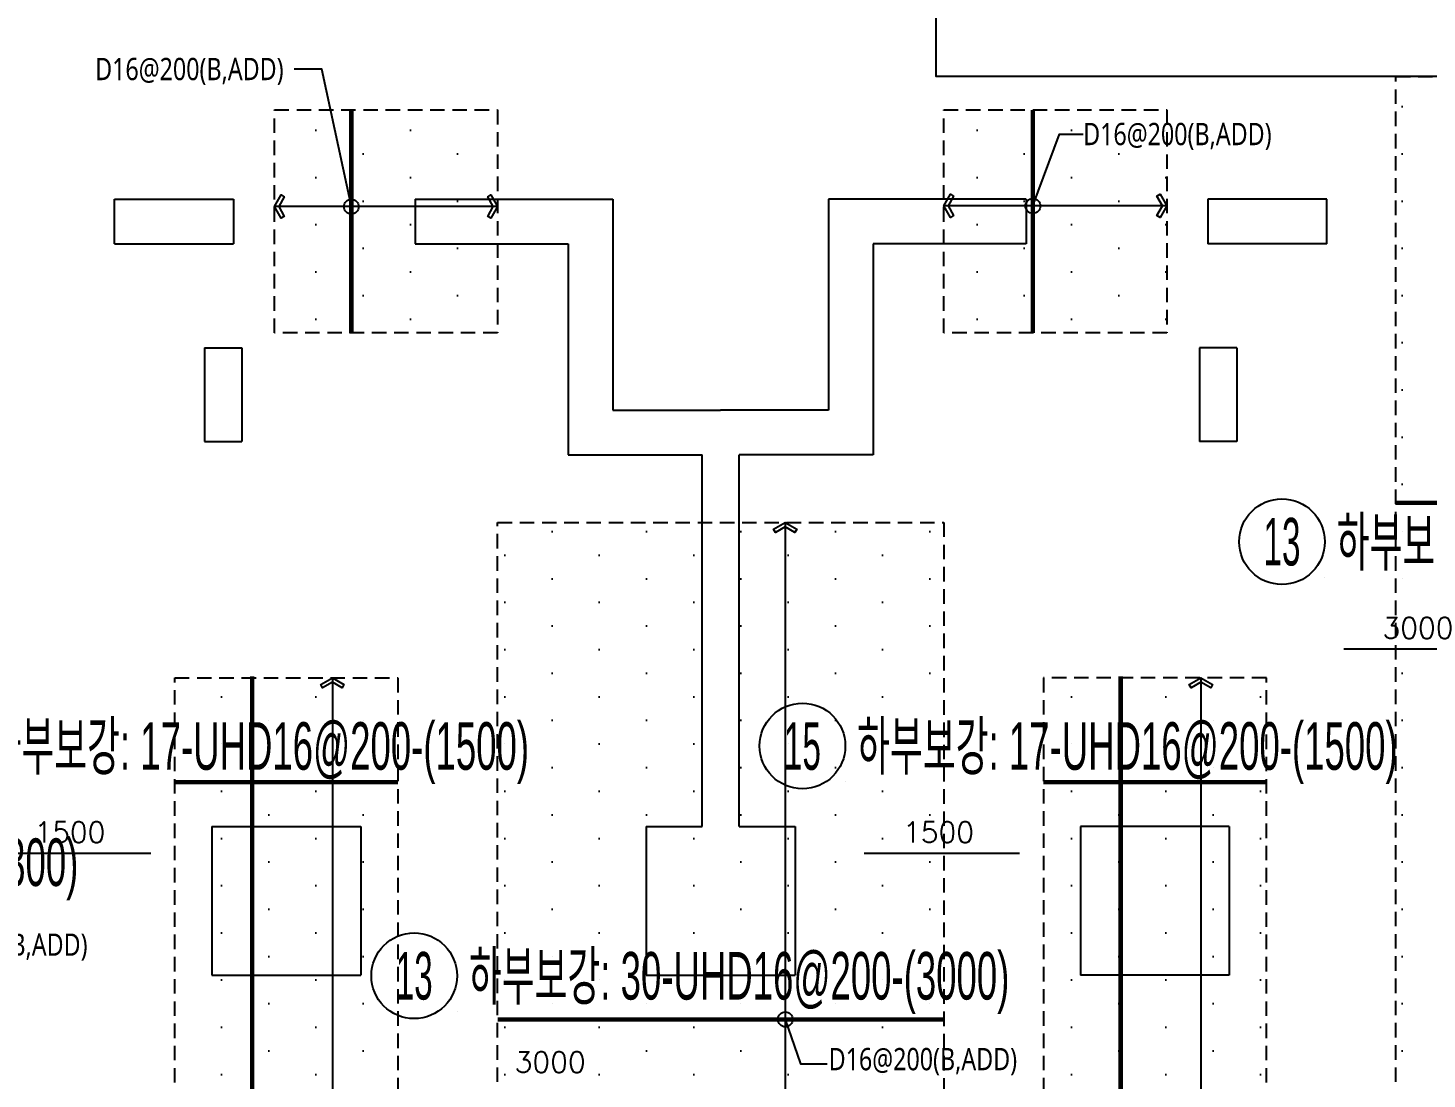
# Model space of a CAD drawing. Header units: millimetres. Extents: x 262481 to 2519995, y -394348 to 364571.
# Drawn here: x 522622 to 532028, y -132125 to -125056 of the extents above; entities that cross this region are included whole.
import ezdxf
from ezdxf.enums import TextEntityAlignment as Align

# ---------------------------------------------------------------- set-up
doc = ezdxf.new("R2010")
doc.units = ezdxf.units.MM
doc.header["$LTSCALE"] = 65
doc.linetypes.add('HID2', pattern=[7.5, 6, -1.5])
doc.linetypes.add('XS-기초$0$HID', pattern=[2.3, 1.5, -0.8])
for name, color, linetype in [('BAR-B', 2, 'HID2'), ('DIM', 7, 'Continuous'), ('DOT', 3, 'Continuous'), ('LEADER', 7, 'Continuous'), ('RP_TAG', 7, 'Continuous'), ('T', 1, 'Continuous'), ('XS-기초$0$보강구간', 6, 'XS-기초$0$HID'), ('버림', 8, 'Continuous')]:
    doc.layers.add(name, color=color, linetype=linetype)
doc.styles.add('RPWK1', font='arial.ttf', dxfattribs={"bigfont": 'whgtxt.shx'})
doc.styles.add('RPWK2', font='romans.shx', dxfattribs={"bigfont": 'whgtxt.shx'})
doc.styles.add('맑은고딕', font='malgun.ttf')
pattern_1 = [(270, (174990, 375112.5), (317.5, -158.75), [0, -317.5])]

# ---------------------------------------------------------------- blocks, each defined once
blk = doc.blocks.new('xdfndgns')
at = {"color": 3, "linetype": 'ByBlock'}
blk.add_lwpolyline([(16835, 10500), (9200, 10500), (9200, 14825), (7100, 14825), (7100, 15575), (750, 15575), (750, 12575), (0, 12575), (0, 0), (3000, 0), (3000, 1785), (6250, 1785), (6250, 0), (9250, 0), (9250, 1785), (12290, 1785), (12290, 0), (15290, 0)], dxfattribs=at)
at = {"layer": 'DIM', "color": 5}
for p, q in [((3675, 9375), (3675, 9675)), ((3675, 9675), (4475, 9675)), ((4475, 9675), (4475, 9375)), ((5695, 9675), (5695, 9375)), ((5695, 9675), (7025, 9675)), ((7025, 9675), (7025, 8255)), ((9805, 9675), (8475, 9675)), ((8475, 9675), (8475, 8255)), ((9805, 9675), (9805, 9375)), ((11025, 9675), (11025, 9375)), ((11825, 9675), (11025, 9675)), ((11825, 9375), (11825, 9675)), ((3675, 9375), (4475, 9375)), ((5695, 9375), (6725, 9375)), ((6725, 9375), (6725, 7955)), ((9805, 9375), (8775, 9375)), ((8775, 9375), (8775, 7955)), ((11825, 9375), (11025, 9375)), ((4280, 8675), (4280, 8045)), ((4280, 8675), (4530, 8675)), ((4530, 8675), (4530, 8045)), ((10970, 8675), (10970, 8045)), ((11220, 8675), (10970, 8675)), ((11220, 8675), (11220, 8045)), ((7025, 8255), (7750, 8255)), ((8475, 8255), (7750, 8255)), ((4280, 8045), (4530, 8045)), ((11220, 8045), (10970, 8045)), ((6725, 7955), (7625, 7955)), ((7625, 5455), (7625, 7955)), ((7875, 5455), (7875, 7955)), ((8775, 7955), (7875, 7955)), ((4330, 5455), (5330, 5455)), ((4330, 5455), (4330, 4455)), ((5330, 5455), (5330, 4455)), ((7250, 5455), (7625, 5455)), ((7250, 5455), (7250, 4455)), ((7875, 5455), (8250, 5455)), ((8250, 5455), (8250, 4455)), ((11170, 5455), (10170, 5455)), ((10170, 5455), (10170, 4455)), ((11170, 5455), (11170, 4455)), ((4330, 4455), (5330, 4455)), ((7250, 4455), (8250, 4455)), ((11170, 4455), (10170, 4455))]:
    blk.add_line(p, q, dxfattribs=at)
blk = doc.blocks.new('*U2563', base_point=(525506.59, -131430.4224))
at = {"layer": 'RP_TAG', "color": 0, "linetype": 'Continuous', "ltscale": 100}
blk.add_circle((525218.59, -131430.4224), 288, dxfattribs=at)
at = {"layer": 'RP_TAG', "color": 0, "linetype": 'Continuous', "ltscale": 100, "style": 'RPWK1', "width": 0.5}
blk.add_text('13', height=320, dxfattribs=at).set_placement((525218.59, -131430.4224), align=Align.MIDDLE_CENTER)
at = {"layer": 'RP_TAG', "color": 0, "linetype": 'Continuous', "ltscale": 100, "style": 'RPWK1', "width": 0.55}
blk.add_text('하부보강: 30-UHD16@200-(3000)', height=320, dxfattribs=at).set_placement((525586.59, -131430.4224), align=Align.MIDDLE_LEFT)
blk = doc.blocks.new('*U2565', base_point=(531341.172, -128510.8767))
at = {"layer": 'RP_TAG', "color": 0, "linetype": 'Continuous', "ltscale": 100}
blk.add_circle((531053.172, -128510.8767), 288, dxfattribs=at)
at = {"layer": 'RP_TAG', "color": 0, "linetype": 'Continuous', "ltscale": 100, "style": 'RPWK1', "width": 0.5}
blk.add_text('13', height=320, dxfattribs=at).set_placement((531053.172, -128510.8767), align=Align.MIDDLE_CENTER)
at = {"layer": 'RP_TAG', "color": 0, "linetype": 'Continuous', "ltscale": 100, "style": 'RPWK1', "width": 0.55}
blk.add_text('하부보강: 45-UHD16@200-(3000)', height=320, dxfattribs=at).set_placement((531421.172, -128510.8767), align=Align.MIDDLE_LEFT)
blk = doc.blocks.new('*U2590', base_point=(519247.0401, -130666.6816))
at = {"layer": 'RP_TAG', "color": 0, "linetype": 'Continuous', "ltscale": 100}
blk.add_circle((518959.0401, -130666.6816), 288, dxfattribs=at)
at = {"layer": 'RP_TAG', "color": 0, "linetype": 'Continuous', "ltscale": 100, "style": 'RPWK1', "width": 0.55}
blk.add_text('하부보강: 55-UHD16@200-(3300)', height=320, dxfattribs=at).set_placement((519327.0401, -130666.6816), align=Align.MIDDLE_LEFT)
at = {"layer": 'RP_TAG', "color": 0, "linetype": 'Continuous', "ltscale": 100, "style": 'RPWK1', "width": 0.5}
blk.add_text('29', height=320, dxfattribs=at).set_placement((518959.0401, -130666.6816), align=Align.MIDDLE_CENTER)
blk = doc.blocks.new('*U2623', base_point=(522277.1083, -129884.7608))
at = {"layer": 'RP_TAG', "color": 0, "linetype": 'Continuous', "ltscale": 100}
blk.add_circle((521989.1083, -129884.7608), 288, dxfattribs=at)
at = {"layer": 'RP_TAG', "color": 0, "linetype": 'Continuous', "ltscale": 100, "style": 'RPWK1', "width": 0.55}
blk.add_text('하부보강: 17-UHD16@200-(1500)', height=320, dxfattribs=at).set_placement((522357.1083, -129884.7608), align=Align.MIDDLE_LEFT)
at = {"layer": 'RP_TAG', "color": 0, "linetype": 'Continuous', "ltscale": 100, "style": 'RPWK1', "width": 0.5}
blk.add_text('15', height=320, dxfattribs=at).set_placement((521989.1083, -129884.7608), align=Align.MIDDLE_CENTER)
blk = doc.blocks.new('*U2624', base_point=(528117.1083, -129884.7608))
at = {"layer": 'RP_TAG', "color": 0, "linetype": 'Continuous', "ltscale": 100}
blk.add_circle((527829.1083, -129884.7608), 288, dxfattribs=at)
at = {"layer": 'RP_TAG', "color": 0, "linetype": 'Continuous', "ltscale": 100, "style": 'RPWK1', "width": 0.55}
blk.add_text('하부보강: 17-UHD16@200-(1500)', height=320, dxfattribs=at).set_placement((528197.1083, -129884.7608), align=Align.MIDDLE_LEFT)
at = {"layer": 'RP_TAG', "color": 0, "linetype": 'Continuous', "ltscale": 100, "style": 'RPWK1', "width": 0.5}
blk.add_text('15', height=320, dxfattribs=at).set_placement((527829.1083, -129884.7608), align=Align.MIDDLE_CENTER)

msp = doc.modelspace()

# ---------------------------------------------------------------- hatches: boundary and pattern name
at = {"layer": 'DOT'}
h = msp.add_hatch(dxfattribs=at)
h.set_pattern_fill('DOTS', color=8, scale=200, angle=-90, style=0)
h.set_pattern_definition(pattern_1)
h.paths.add_polyline_path([(534819.1, -135881.8), (531819.1, -135881.8), (531819.1, -125381.8), (534819.1, -125381.8)])
h = msp.add_hatch(dxfattribs=at)
h.set_pattern_fill('DOTS', color=8, scale=200, angle=-90, style=0)
h.set_pattern_definition(pattern_1)
h.paths.add_polyline_path([(525779.1, -127106.8), (524279.1, -127106.8), (524279.1, -125606.8), (525779.1, -125606.8)])
h = msp.add_hatch(dxfattribs=at)
h.set_pattern_fill('DOTS', color=8, scale=200, angle=-90, style=0)
h.set_pattern_definition(pattern_1)
h.paths.add_polyline_path([(530279.1, -127106.8), (528779.1, -127106.8), (528779.1, -125606.8), (530279.1, -125606.8)])
h = msp.add_hatch(dxfattribs=at)
h.set_pattern_fill('DOTS', color=8, scale=200, angle=-90, style=0)
h.set_pattern_definition(pattern_1)
h.paths.add_polyline_path([(528779.1, -135881.8), (525779.1, -135881.8), (525779.1, -128381.8), (528779.1, -128381.8)])
h = msp.add_hatch(dxfattribs=at)
h.set_pattern_fill('DOTS', color=8, scale=200, angle=-90, style=0)
h.set_pattern_definition(pattern_1)
h.paths.add_polyline_path([(525779.1, -134096.8), (522779.1, -134096.8), (522779.1, -132596.8), (523609.1, -132596.8), (523609.1, -129426.8), (525109.1, -129426.8), (525109.1, -132596.8), (525779.1, -132596.8)])
h = msp.add_hatch(dxfattribs=at)
h.set_pattern_fill('DOTS', color=8, scale=200, angle=-90, style=0)
h.set_pattern_definition(pattern_1)
h.paths.add_polyline_path([(531799.1, -134096.8), (528799.1, -134096.8), (528799.1, -132596.8), (529449.1, -132596.8), (529449.1, -129426.8), (530949.1, -129426.8), (530949.1, -132596.8), (531799.1, -132596.8)])

# ---------------------------------------------------------------- linework, layer by layer
at = {"layer": 'BAR-B', "const_width": 30}
for points in [[(524796.1, -125606.8), (524796.1, -127106.8)], [(529378.2, -125606.8), (529378.2, -127106.8)], [(534818.9, -128250.2), (531816.1, -128250.2)], [(524128.7, -129416.1), (524128.7, -134096.8)], [(529968.7, -129416.1), (529968.7, -134096.8)], [(525109.1, -130128.6), (523609.1, -130128.6)], [(530949.1, -130128.6), (529449.1, -130128.6)], [(528779.1, -131723.8), (525779.1, -131723.8)]]:
    msp.add_lwpolyline(points, dxfattribs=at)
at = {"layer": 'LEADER'}
for points in [[(524796.1, -126257.7), (524598.6, -125331.9), (524411.7, -125331.9)], [(529378.2, -126252.7), (529558, -125769.2), (529716.5, -125769.2)], [(525779.1, -126257.2), (525734.5, -126335.2), (525712.8, -126322.8), (525750.3, -126257.2), (525712.8, -126191.6), (525734.4, -126179), (525779.1, -126257.2), (524279.1, -126257.2), (524323.7, -126179), (524345.4, -126191.6), (524307.9, -126257.2), (524345.4, -126322.8), (524323.7, -126335.2), (524279.1, -126257.2)], [(530279.1, -126252.3), (530234.5, -126330.2), (530212.8, -126317.8), (530250.3, -126252.3), (530212.8, -126186.7), (530234.4, -126174.1), (530279.1, -126252.3), (528779.1, -126252.3), (528823.7, -126174.1), (528845.4, -126186.7), (528807.9, -126252.3), (528845.4, -126317.8), (528823.7, -126330.2), (528779.1, -126252.3)], [(527713.1, -128381.8), (527791.1, -128426.4), (527778.7, -128448.1), (527713.1, -128410.6), (527647.5, -128448.1), (527635, -128426.5), (527713.1, -128381.8), (527713.1, -134096.8), (527635, -134052.2), (527647.5, -134030.6), (527713.1, -134068), (527778.7, -134030.6), (527791.1, -134052.3), (527713.1, -134096.8)], [(524668.4, -129426.8), (524746.3, -129471.4), (524733.9, -129493.1), (524668.4, -129455.6), (524602.8, -129493.1), (524590.2, -129471.5), (524668.4, -129426.8), (524668.4, -134096.8), (524590.2, -134052.2), (524602.8, -134030.6), (524668.4, -134068), (524733.9, -134030.6), (524746.3, -134052.3), (524668.4, -134096.8)], [(530508.4, -129426.8), (530586.3, -129471.4), (530573.9, -129493.1), (530508.4, -129455.6), (530442.8, -129493.1), (530430.2, -129471.5), (530508.4, -129426.8), (530508.4, -134096.8), (530430.2, -134052.2), (530442.8, -134030.6), (530508.4, -134068), (530573.9, -134030.6), (530586.3, -134052.3), (530508.4, -134096.8)], [(527713.5, -131723.8), (527815.4, -132021.8), (527995.5, -132021.8)]]:
    msp.add_lwpolyline(points, dxfattribs=at)
for centre in [(524796.1, -126257.7), (529378.2, -126252.7), (527713.5, -131723.8)]:
    msp.add_circle(centre, 50, dxfattribs=at)
at = {"layer": 'RP_TAG', "color": 250, "linetype": 'Continuous', "ltscale": 100}
for p, q in [((531341.2, -128750.9), (531341.2, -128750.9)), ((528117.1, -130124.8), (528117.1, -130124.8)), ((525506.6, -131670.4), (525506.6, -131670.4))]:
    msp.add_line(p, q, dxfattribs=at)
at = {"layer": 'RP_TAG', "color": 1, "linetype": 'Continuous', "ltscale": 100}
for points in [[(531469.2, -129230.9), (532512, -129230.9)], [(522405.1, -130604.8), (523448, -130604.8)], [(528245.1, -130604.8), (529288, -130604.8)]]:
    msp.add_lwpolyline(points, dxfattribs=at)
at = {"layer": 'XS-기초$0$보강구간'}
for points in [[(534819.1, -135881.8), (531819.1, -135881.8), (531819.1, -125381.8), (534819.1, -125381.8)], [(525779.1, -125606.8), (525779.1, -127106.8), (524279.1, -127106.8), (524279.1, -125606.8)], [(530279.1, -125606.8), (530279.1, -127106.8), (528779.1, -127106.8), (528779.1, -125606.8)], [(528779.1, -135881.8), (525779.1, -135881.8), (525779.1, -128381.8), (528779.1, -128381.8)]]:
    msp.add_lwpolyline(points, close=True, dxfattribs=at)
for points in [[(525109.1, -132596.8), (525779.1, -132596.8), (525779.1, -134096.8), (522779.1, -134096.8), (522779.1, -132596.8), (523609.1, -132596.8), (523609.1, -129426.8), (525109.1, -129426.8), (525109.1, -132596.8)], [(529449.1, -132596.8), (528799.1, -132596.8), (528799.1, -134096.8), (531799.1, -134096.8), (531799.1, -132596.8), (530949.1, -132596.8), (530949.1, -129426.8), (529449.1, -129426.8), (529449.1, -132596.8)]]:
    msp.add_lwpolyline(points, dxfattribs=at)

# ---------------------------------------------------------------- block references
at = {"layer": 'RP_TAG', "color": 171, "linetype": 'Continuous', "ltscale": 1.446e-317}
for name, p in [('*U2565', (531341.2, -128510.9)), ('*U2623', (522277.1, -129884.8)), ('*U2624', (528117.1, -129884.8)), ('*U2590', (519247, -130666.7)), ('*U2563', (525506.6, -131430.4))]:
    msp.add_blockref(name, p, dxfattribs=at)
at = {"layer": '버림'}
msp.add_blockref('xdfndgns', (519529.1, -135881.8), dxfattribs=at)

# ---------------------------------------------------------------- texts
at = {"layer": 'RP_TAG', "color": 2, "linetype": 'Continuous', "ltscale": 100, "style": 'RPWK2'}
for s, p in [('3000', (531967.7, -129202.9)), ('1500', (522903.7, -130576.7)), ('1500', (528743.7, -130576.7)), ('3000', (526133.1, -132122.4))]:
    msp.add_text(s, height=139.38, dxfattribs=at).set_placement(p, align=Align.BOTTOM_CENTER)
at = {"layer": 'T', "style": '맑은고딕', "width": 0.8}
for p in [(523073.7, -125331.9), (529716.5, -125769.2), (521755.5, -131221.1), (528005.5, -131991.1)]:
    msp.add_text('D16@200(B,ADD)', height=150, dxfattribs=at).set_placement(p, align=Align.MIDDLE_LEFT)

doc.saveas('drawing.dxf')
